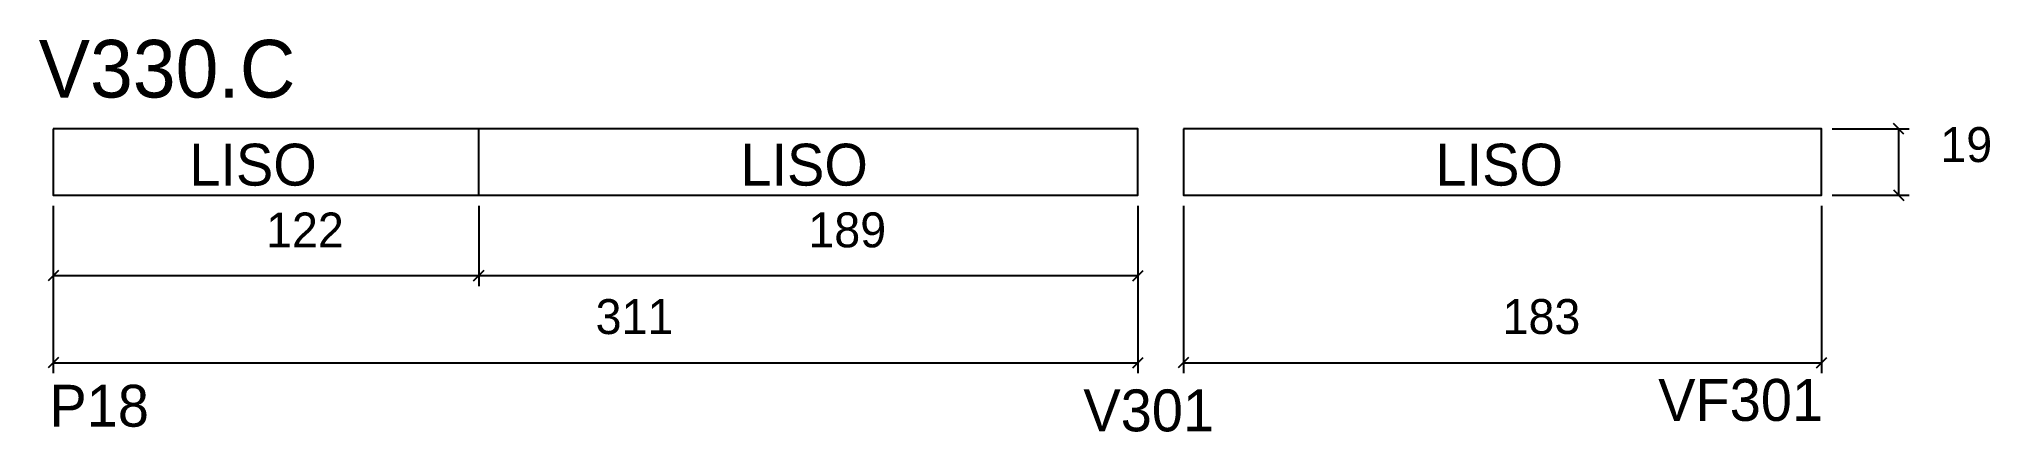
# Model space of a CAD drawing. Header units: metres. Extents: x 3440 to 3999, y -286 to -174.
import ezdxf

# ---------------------------------------------------------------- set-up
doc = ezdxf.new("R2010")
doc.units = ezdxf.units.M

msp = doc.modelspace()

# ---------------------------------------------------------------- linework, layer by layer
at = {"layer": 'COTA', "color": 4}
for p, q in [((3954.2, -199.24), (3976.32, -199.24)), ((3973.32, -218.24), (3973.32, -199.24)), ((3444.16, -221.24), (3444.16, -269.23)), ((3755.16, -221.24), (3755.16, -269.23)), ((3768.2, -221.24), (3768.2, -269.23)), ((3951.2, -221.24), (3951.2, -269.23)), ((3954.2, -218.24), (3976.32, -218.24)), ((3444.16, -266.23), (3755.16, -266.23)), ((3768.2, -266.23), (3951.2, -266.23))]:
    msp.add_line(p, q, dxfattribs=at)
at = {"layer": 'COTA'}
for p, q in [((3974.82, -200.74), (3971.82, -197.74)), ((3971.82, -216.74), (3974.82, -219.74)), ((3445.66, -264.73), (3442.66, -267.73)), ((3753.66, -267.73), (3756.66, -264.73)), ((3769.7, -264.73), (3766.7, -267.73)), ((3949.7, -267.73), (3952.7, -264.73))]:
    msp.add_line(p, q, dxfattribs=at)
at = {"layer": 'Painéis', "color": 200}
msp.add_line((3566.16, -218.24), (3566.16, -199.24), dxfattribs=at)
at = {"layer": 'Painéis', "color": 4}
for p, q in [((3444.16, -221.24), (3444.16, -244.27)), ((3566.16, -221.24), (3566.16, -244.27)), ((3566.16, -221.24), (3566.16, -244.27)), ((3755.16, -221.24), (3755.16, -244.27)), ((3444.16, -241.27), (3566.16, -241.27)), ((3566.16, -241.27), (3755.16, -241.27))]:
    msp.add_line(p, q, dxfattribs=at)
at = {"layer": 'Painéis'}
for p, q in [((3445.66, -239.77), (3442.66, -242.77)), ((3567.66, -239.77), (3564.66, -242.77)), ((3564.66, -242.77), (3567.66, -239.77)), ((3753.66, -242.77), (3756.66, -239.77))]:
    msp.add_line(p, q, dxfattribs=at)
at = {"layer": 'Painéis', "color": 200}
for points in [[(3444.16, -199.24), (3444.16, -218.24), (3755.16, -218.24), (3755.16, -199.24), (3444.16, -199.24)], [(3768.2, -199.24), (3768.2, -218.24), (3951.2, -218.24), (3951.2, -199.24), (3768.2, -199.24)]]:
    msp.add_lwpolyline(points, dxfattribs=at)

# ---------------------------------------------------------------- texts
at = {"layer": '5', "color": 5}
for s, p in [('P18', (3443.05, -284.55)), ('V301', (3739.52, -285.88)), ('VF301', (3904.34, -282.88))]:
    msp.add_text(s, height=12, dxfattribs=at).set_placement(p)
at = {"layer": 'COTA', "color": 240}
for s, p in [('19', (3985.23, -208.74)), ('311', (3599.66, -258.01)), ('183', (3859.7, -257.99))]:
    msp.add_text(s, height=10, dxfattribs=at).set_placement(p)
at = {"layer": 'NOMENCLATURA', "color": 7}
for s, height, p in [('V330.C', 16.5, (3439.98, -190.26)), ('LISO', 12, (3483.16, -215.49)), ('LISO', 12, (3641.17, -215.49)), ('LISO', 12, (3840.48, -215.49))]:
    msp.add_text(s, height=height, dxfattribs=at).set_placement(p)
at = {"layer": 'Painéis', "color": 240}
for s, p in [('122', (3505.16, -233.21)), ('189', (3660.66, -233.17))]:
    msp.add_text(s, height=10, dxfattribs=at).set_placement(p)

doc.saveas('drawing.dxf')
